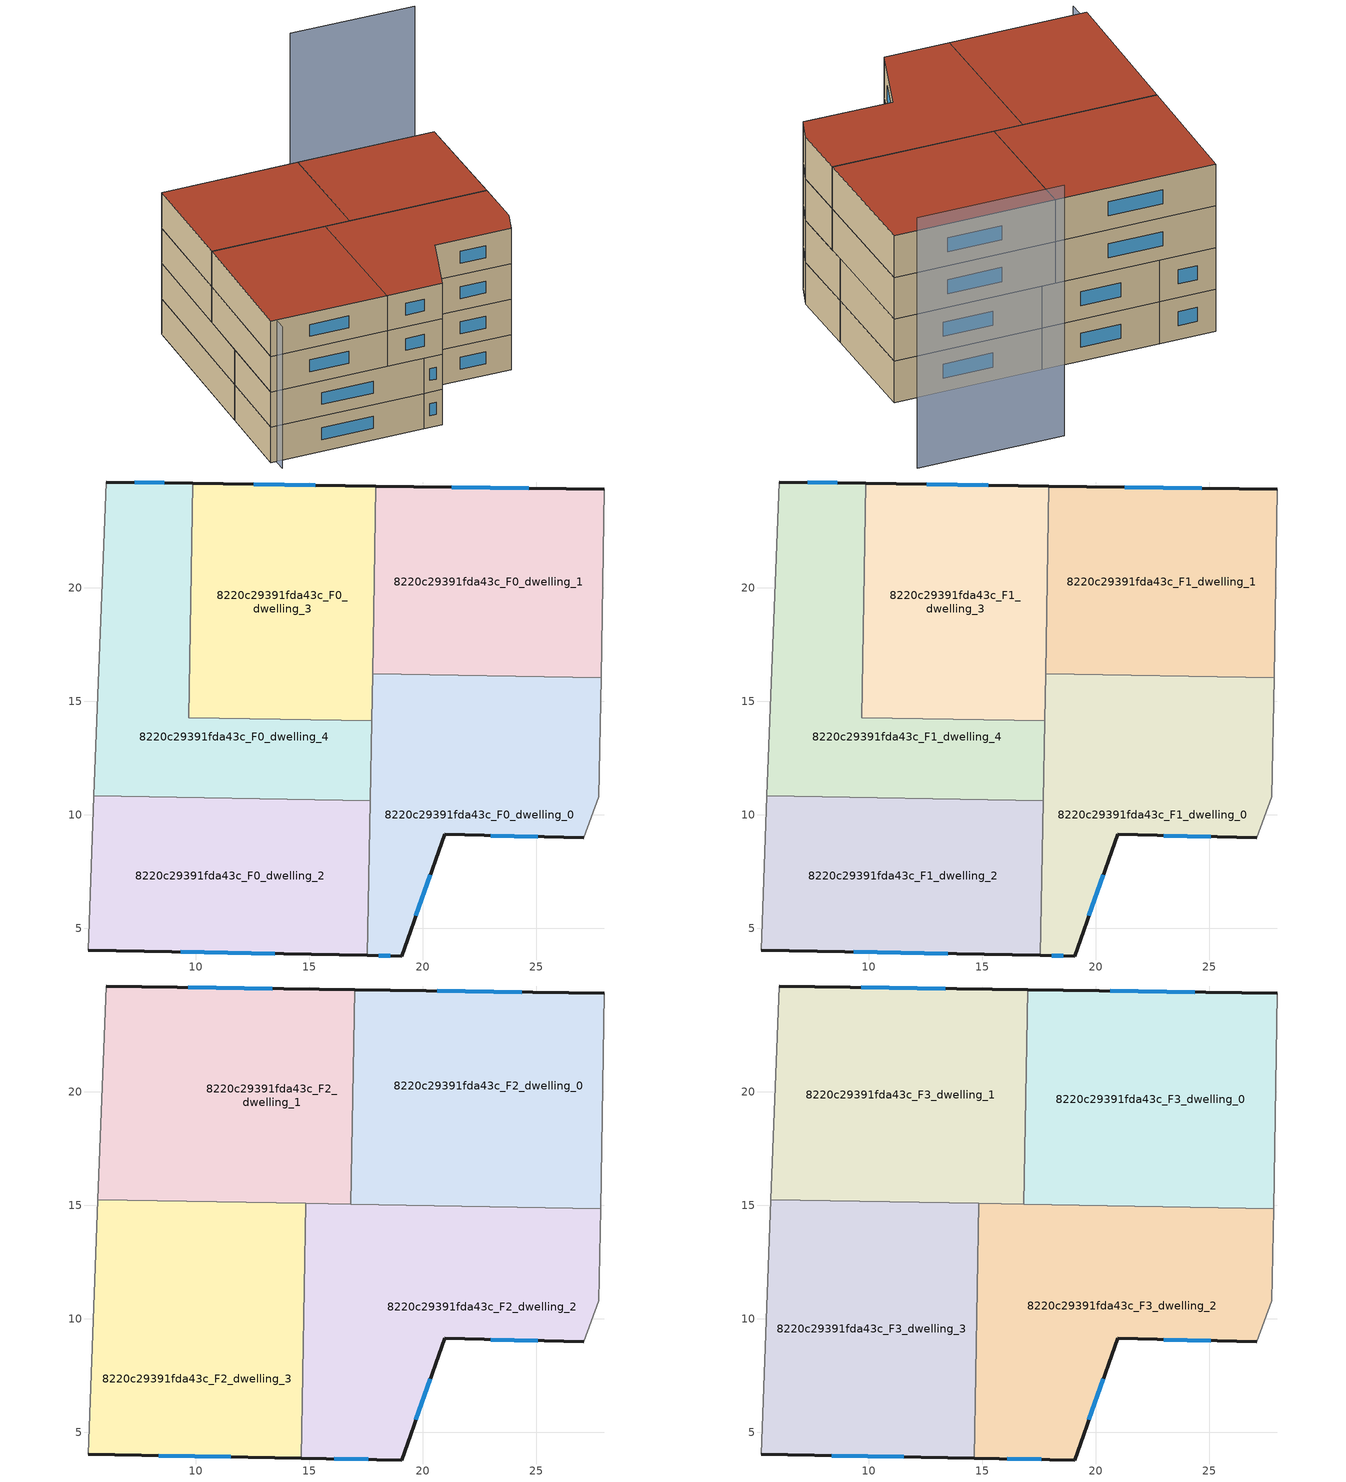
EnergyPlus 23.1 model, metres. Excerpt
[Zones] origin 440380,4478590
8220c29391fda43c_F0_dwelling_0
 floor ground (EU_floor_Construction): 27.85,16.04 27.76,10.79 27.08,8.98 20.96,9.13 19.07,3.77 17.56,3.8 17.78,16.22 z0
 wall outside (EU_wall_Construction): 17.56,3.8 19.07,3.77 20.96,9.13 27.08,8.98 z0:3
 wall to 8220c29391fda43c_F0_dwelling_1 (EU_wall_Construction): 27.85,16.04 17.78,16.22 z0:3
 wall adiabatic (EU_wall_Construction): 27.08,8.98 27.76,10.79 27.85,16.04 z0:3
 wall to 8220c29391fda43c_F0_dwelling_2 (EU_wall_Construction): 17.68,10.61 17.56,3.8 z0:3
 wall to 8220c29391fda43c_F0_dwelling_4 (EU_wall_Construction): 17.74,14.13 17.68,10.61 z0:3
 wall to 8220c29391fda43c_F0_dwelling_3 (EU_wall_Construction): 17.78,16.22 17.74,14.13 z0:3
 window (EU_Window_Construction): 19.7,5.55 20.33,7.35 / 18.06,3.79 18.57,3.78 / 22.99,9.08 25.05,9.03 z0.99:2.01
8220c29391fda43c_F0_dwelling_1
 floor ground (EU_floor_Construction): 28,24.33 27.85,16.04 17.78,16.22 17.93,24.48 z0
 wall outside (EU_wall_Construction): 28,24.33 17.93,24.48 z0:3
 wall adiabatic (EU_wall_Construction): 27.85,16.04 28,24.33 z0:3
 wall to 8220c29391fda43c_F0_dwelling_3 (EU_wall_Construction): 17.93,24.48 17.78,16.22 z0:3
 window (EU_Window_Construction): 24.66,24.38 21.27,24.43 z0.99:2.01
8220c29391fda43c_F0_dwelling_2
 floor ground (EU_floor_Construction): 17.68,10.61 17.56,3.8 5.25,4.03 5.51,10.83 z0
 wall outside (EU_wall_Construction): 5.25,4.03 17.56,3.8 z0:3
 wall adiabatic (EU_wall_Construction): 5.51,10.83 5.25,4.03 z0:3
 wall to 8220c29391fda43c_F0_dwelling_4 (EU_wall_Construction): 17.68,10.61 5.51,10.83 z0:3
 window (EU_Window_Construction): 9.33,3.95 13.48,3.87 z0.99:2.01
8220c29391fda43c_F0_dwelling_3
 floor ground (EU_floor_Construction): 17.93,24.48 17.74,14.13 9.68,14.28 9.87,24.6 z0
 wall outside (EU_wall_Construction): 17.93,24.48 9.87,24.6 z0:3
 wall to 8220c29391fda43c_F0_dwelling_4 (EU_wall_Construction): 9.87,24.6 9.68,14.28 17.74,14.13 z0:3
 window (EU_Window_Construction): 15.26,24.52 12.54,24.56 z0.99:2.01
8220c29391fda43c_F0_dwelling_4
 floor ground (EU_floor_Construction): 9.87,24.6 9.68,14.28 17.74,14.13 17.68,10.61 5.51,10.83 6.04,24.66 z0
 wall outside (EU_wall_Construction): 9.87,24.6 6.04,24.66 z0:3
 wall adiabatic (EU_wall_Construction): 6.04,24.66 5.51,10.83 z0:3
 window (EU_Window_Construction): 8.6,24.62 7.31,24.64 z0.99:2.01
8220c29391fda43c_F1_dwelling_0
 floor to 8220c29391fda43c_F0_dwelling_0 (EU_floor_Construction): 27.85,16.04 27.76,10.79 27.08,8.98 20.96,9.13 19.07,3.77 17.56,3.8 17.78,16.22 z3
 wall outside (EU_wall_Construction): 17.56,3.8 19.07,3.77 20.96,9.13 27.08,8.98 z3:6
 wall to 8220c29391fda43c_F1_dwelling_1 (EU_wall_Construction): 27.85,16.04 17.78,16.22 z3:6
 wall adiabatic (EU_wall_Construction): 27.08,8.98 27.76,10.79 27.85,16.04 z3:6
 wall to 8220c29391fda43c_F1_dwelling_2 (EU_wall_Construction): 17.68,10.61 17.56,3.8 z3:6
 wall to 8220c29391fda43c_F1_dwelling_4 (EU_wall_Construction): 17.74,14.13 17.68,10.61 z3:6
 wall to 8220c29391fda43c_F1_dwelling_3 (EU_wall_Construction): 17.78,16.22 17.74,14.13 z3:6
 window (EU_Window_Construction): 19.7,5.55 20.33,7.35 / 18.06,3.79 18.57,3.78 / 22.99,9.08 25.05,9.03 z3.99:5.01
8220c29391fda43c_F1_dwelling_1
 floor to 8220c29391fda43c_F0_dwelling_1 (EU_floor_Construction): 28,24.33 27.85,16.04 17.78,16.22 17.93,24.48 z3
 wall outside (EU_wall_Construction): 28,24.33 17.93,24.48 z3:6
 wall adiabatic (EU_wall_Construction): 27.85,16.04 28,24.33 z3:6
 wall to 8220c29391fda43c_F1_dwelling_3 (EU_wall_Construction): 17.93,24.48 17.78,16.22 z3:6
 window (EU_Window_Construction): 24.66,24.38 21.27,24.43 z3.99:5.01
8220c29391fda43c_F1_dwelling_2
 floor to 8220c29391fda43c_F0_dwelling_2 (EU_floor_Construction): 17.68,10.61 17.56,3.8 5.25,4.03 5.51,10.83 z3
 wall outside (EU_wall_Construction): 5.25,4.03 17.56,3.8 z3:6
 wall adiabatic (EU_wall_Construction): 5.51,10.83 5.25,4.03 z3:6
 wall to 8220c29391fda43c_F1_dwelling_4 (EU_wall_Construction): 17.68,10.61 5.51,10.83 z3:6
 window (EU_Window_Construction): 9.33,3.95 13.48,3.87 z3.99:5.01
8220c29391fda43c_F1_dwelling_3
 floor to 8220c29391fda43c_F0_dwelling_3 (EU_floor_Construction): 17.93,24.48 17.74,14.13 9.68,14.28 9.87,24.6 z3
 wall outside (EU_wall_Construction): 17.93,24.48 9.87,24.6 z3:6
 wall to 8220c29391fda43c_F1_dwelling_4 (EU_wall_Construction): 9.87,24.6 9.68,14.28 17.74,14.13 z3:6
 window (EU_Window_Construction): 15.26,24.52 12.54,24.56 z3.99:5.01
 ceiling adiabatic (EU_roof_Construction): 14.82,14.18 14.84,15.08 9.7,15.18 9.68,14.28 z6
8220c29391fda43c_F1_dwelling_4
 floor to 8220c29391fda43c_F0_dwelling_4 (EU_floor_Construction): 9.87,24.6 9.68,14.28 17.74,14.13 17.68,10.61 5.51,10.83 6.04,24.66 z3
 wall outside (EU_wall_Construction): 9.87,24.6 6.04,24.66 z3:6
 wall adiabatic (EU_wall_Construction): 6.04,24.66 5.51,10.83 z3:6
 window (EU_Window_Construction): 8.6,24.62 7.31,24.64 z3.99:5.01
 ceiling adiabatic (EU_roof_Construction): 14.76,10.66 14.82,14.18 9.68,14.28 9.7,15.18 5.68,15.25 5.51,10.83 z6
8220c29391fda43c_F2_dwelling_0
 floor to 8220c29391fda43c_F1_dwelling_1 (EU_floor_Construction): 28,24.33 27.85,16.04 17.78,16.22 17.93,24.48 z6
 floor to 8220c29391fda43c_F1_dwelling_0 (EU_floor_Construction): 27.85,16.04 27.83,14.85 17.76,15.03 17.78,16.22 z6
 floor to 8220c29391fda43c_F1_dwelling_3 (EU_floor_Construction): 17.93,24.48 17.76,15.03 16.82,15.05 16.99,24.49 z6
 wall outside (EU_wall_Construction): 28,24.33 16.99,24.49 z6:9
 wall to 8220c29391fda43c_F2_dwelling_1 (EU_wall_Construction): 16.99,24.49 16.82,15.05 z6:9
 wall adiabatic (EU_wall_Construction): 27.83,14.85 28,24.33 z6:9
 wall to 8220c29391fda43c_F2_dwelling_2 (EU_wall_Construction): 16.82,15.05 27.83,14.85 z6:9
 window (EU_Window_Construction): 24.35,24.38 20.64,24.44 z6.99:8.01
8220c29391fda43c_F2_dwelling_1
 floor to 8220c29391fda43c_F1_dwelling_3 (EU_floor_Construction): 16.99,24.49 16.82,15.05 9.7,15.18 9.87,24.6 z6
 floor to 8220c29391fda43c_F1_dwelling_4 (EU_floor_Construction): 9.87,24.6 9.7,15.18 5.68,15.25 6.04,24.66 z6
 wall outside (EU_wall_Construction): 16.99,24.49 6.04,24.66 z6:9
 wall adiabatic (EU_wall_Construction): 6.04,24.66 5.68,15.25 z6:9
 wall to 8220c29391fda43c_F2_dwelling_3 (EU_wall_Construction): 5.68,15.25 14.84,15.08 z6:9
 wall to 8220c29391fda43c_F2_dwelling_2 (EU_wall_Construction): 14.84,15.08 16.82,15.05 z6:9
 window (EU_Window_Construction): 13.36,24.54 9.67,24.6 z6.99:8.01
8220c29391fda43c_F2_dwelling_2
 floor to 8220c29391fda43c_F1_dwelling_0 (EU_floor_Construction): 27.83,14.85 27.76,10.79 27.08,8.98 20.96,9.13 19.07,3.77 17.56,3.8 17.76,15.03 z6
 floor to 8220c29391fda43c_F1_dwelling_2 (EU_floor_Construction): 17.68,10.61 17.56,3.8 14.64,3.85 14.76,10.66 z6
 floor to 8220c29391fda43c_F1_dwelling_4 (EU_floor_Construction): 17.74,14.13 17.68,10.61 14.76,10.66 14.82,14.18 z6
 floor to 8220c29391fda43c_F1_dwelling_3 (EU_floor_Construction): 17.76,15.03 17.74,14.13 14.82,14.18 14.84,15.08 z6
 wall outside (EU_wall_Construction): 14.64,3.85 19.07,3.77 20.96,9.13 27.08,8.98 z6:9
 wall to 8220c29391fda43c_F2_dwelling_3 (EU_wall_Construction): 14.84,15.08 14.64,3.85 z6:9
 wall adiabatic (EU_wall_Construction): 27.08,8.98 27.76,10.79 27.83,14.85 z6:9
 window (EU_Window_Construction): 22.99,9.08 25.05,9.03 / 19.7,5.55 20.33,7.35 / 16.11,3.83 17.6,3.8 z6.99:8.01
8220c29391fda43c_F2_dwelling_3
 floor to 8220c29391fda43c_F1_dwelling_2 (EU_floor_Construction): 14.76,10.66 14.64,3.85 5.25,4.03 5.51,10.83 z6
 floor adiabatic (EU_floor_Construction): 14.84,15.08 14.76,10.66 5.51,10.83 5.68,15.25 z6
 wall outside (EU_wall_Construction): 5.25,4.03 14.64,3.85 z6:9
 wall adiabatic (EU_wall_Construction): 5.68,15.25 5.25,4.03 z6:9
 window (EU_Window_Construction): 8.36,3.97 11.53,3.91 z6.99:8.01
8220c29391fda43c_F3_dwelling_0
 floor to 8220c29391fda43c_F2_dwelling_0 (EU_floor_Construction): 28,24.33 27.83,14.85 16.82,15.05 16.99,24.49 z9
 wall outside (EU_wall_Construction): 28,24.33 16.99,24.49 z9:12
 wall to 8220c29391fda43c_F3_dwelling_1 (EU_wall_Construction): 16.99,24.49 16.82,15.05 z9:12
 wall adiabatic (EU_wall_Construction): 27.83,14.85 28,24.33 z9:12
 wall to 8220c29391fda43c_F3_dwelling_2 (EU_wall_Construction): 16.82,15.05 27.83,14.85 z9:12
 window (EU_Window_Construction): 24.35,24.38 20.64,24.44 z9.99:11.01
 roof outside (EU_roof_Construction): 27.83,14.85 28,24.33 16.99,24.49 16.82,15.05 z12
8220c29391fda43c_F3_dwelling_1
 floor to 8220c29391fda43c_F2_dwelling_1 (EU_floor_Construction): 16.99,24.49 16.82,15.05 5.68,15.25 6.04,24.66 z9
 wall outside (EU_wall_Construction): 16.99,24.49 6.04,24.66 z9:12
 wall adiabatic (EU_wall_Construction): 6.04,24.66 5.68,15.25 z9:12
 wall to 8220c29391fda43c_F3_dwelling_3 (EU_wall_Construction): 5.68,15.25 14.84,15.08 z9:12
 wall to 8220c29391fda43c_F3_dwelling_2 (EU_wall_Construction): 14.84,15.08 16.82,15.05 z9:12
 window (EU_Window_Construction): 13.36,24.54 9.67,24.6 z9.99:11.01
 roof outside (EU_roof_Construction): 16.82,15.05 16.99,24.49 6.04,24.66 5.68,15.25 z12
8220c29391fda43c_F3_dwelling_2
 floor to 8220c29391fda43c_F2_dwelling_2 (EU_floor_Construction): 27.83,14.85 27.76,10.79 27.08,8.98 20.96,9.13 19.07,3.77 14.64,3.85 14.84,15.08 z9
 wall outside (EU_wall_Construction): 14.64,3.85 19.07,3.77 20.96,9.13 27.08,8.98 z9:12
 wall to 8220c29391fda43c_F3_dwelling_3 (EU_wall_Construction): 14.84,15.08 14.64,3.85 z9:12
 wall adiabatic (EU_wall_Construction): 27.08,8.98 27.76,10.79 27.83,14.85 z9:12
 window (EU_Window_Construction): 22.99,9.08 25.05,9.03 / 19.7,5.55 20.33,7.35 / 16.11,3.83 17.6,3.8 z9.99:11.01
 roof outside (EU_roof_Construction): 27.08,8.98 27.76,10.79 27.83,14.85 14.84,15.08 14.64,3.85 19.07,3.77 20.96,9.13 z12
8220c29391fda43c_F3_dwelling_3
 floor to 8220c29391fda43c_F2_dwelling_3 (EU_floor_Construction): 14.84,15.08 14.64,3.85 5.25,4.03 5.68,15.25 z9
 wall outside (EU_wall_Construction): 5.25,4.03 14.64,3.85 z9:12
 wall adiabatic (EU_wall_Construction): 5.68,15.25 5.25,4.03 z9:12
 window (EU_Window_Construction): 8.36,3.97 11.53,3.91 z9.99:11.01
 roof outside (EU_roof_Construction): 14.64,3.85 14.84,15.08 5.68,15.25 5.25,4.03 z12
shading: 30.17,32.31 20.15,32.52 z0:18; 6.04,24.66 5.69,2.97 z0:12
[Building]
EU S2 Campaign: North Axis=0; Terrain=City; Solar Distribution=FullExterior
[Site:Location]
Madrid: Latitude=40.5; Longitude=-3.5; Time Zone=1; Elevation=609
[SizingPeriod:WeatherFileDays]
AnnualSizingPeriod: Begin Month=1; Begin Day of Month=1; End Month=12; End Day of Month=31; Day of Week for Start Day=Monday; Use Weather File Daylight Saving Period=No; Use Weather File Rain and Snow Indicators=No
[MATERIAL]
EU_InternalMass_Material: Roughness=MediumRough; Thickness=0.1; Conductivity=1; Density=1800; Specific Heat=900; Thermal Absorptance=0.9; Solar Absorptance=0.7; Visible Absorptance=0.7
[MATERIAL:NOMASS] Roughness=MediumRough; Thermal Absorptance=0.9; Solar Absorptance=0.7; Visible Absorptance=0.7
Name | Thermal Resistance
EU_wall_NoMass | 0.609216
EU_roof_NoMass | 0.513268
EU_floor_NoMass | 0.568163
[WINDOWMATERIAL:SIMPLEGLAZINGSYSTEM]
EU_Window_SimpleGlazing: UFactor=5.50606; Solar Heat Gain Coefficient=0.85; Visible Transmittance=0.85
[CONSTRUCTION]
EU_wall_Construction: EU_wall_NoMass
EU_roof_Construction: EU_roof_NoMass
EU_floor_Construction: EU_floor_NoMass
EU_InternalMass_Construction: EU_InternalMass_Material
EU_Window_Construction: EU_Window_SimpleGlazing
[ZONE] Type=1; Multiplier=1; Ceiling Height=autocalculate; Floor Area=autocalculate; Part of Total Floor Area=Yes
Name | Volume
8220c29391fda43c_F0_dwelling_0; 8220c29391fda43c_F1_dwelling_0 | 250.015
8220c29391fda43c_F2_dwelling_0; 8220c29391fda43c_F3_dwelling_0 | 312.5
8220c29391fda43c_F0_dwelling_1; 8220c29391fda43c_F1_dwelling_1 | 250.032
8220c29391fda43c_F2_dwelling_1; 8220c29391fda43c_F3_dwelling_1 | 312.501
8220c29391fda43c_F0_dwelling_2; 8220c29391fda43c_F1_dwelling_2 | 250.009
8220c29391fda43c_F2_dwelling_2; 8220c29391fda43c_F3_dwelling_2 | 312.535
8220c29391fda43c_F0_dwelling_3; 8220c29391fda43c_F1_dwelling_3 | 250.011
8220c29391fda43c_F2_dwelling_3; 8220c29391fda43c_F3_dwelling_3 | 312.524
8220c29391fda43c_F0_dwelling_4; 8220c29391fda43c_F1_dwelling_4 | 250.017
[INTERNALMASS] Construction=EU_InternalMass_Construction
Name | Zone or ZoneList | Surface Area
8220c29391fda43c_F0_dwelling_0_EU_InternalMass | 8220c29391fda43c_F0_dwelling_0 | 83.3371
8220c29391fda43c_F0_dwelling_1_EU_InternalMass | 8220c29391fda43c_F0_dwelling_1 | 83.3436
8220c29391fda43c_F0_dwelling_2_EU_InternalMass | 8220c29391fda43c_F0_dwelling_2 | 83.3361
8220c29391fda43c_F0_dwelling_3_EU_InternalMass | 8220c29391fda43c_F0_dwelling_3 | 83.3372
8220c29391fda43c_F0_dwelling_4_EU_InternalMass | 8220c29391fda43c_F0_dwelling_4 | 83.3389
8220c29391fda43c_F1_dwelling_0_EU_InternalMass | 8220c29391fda43c_F1_dwelling_0 | 83.3371
8220c29391fda43c_F1_dwelling_1_EU_InternalMass | 8220c29391fda43c_F1_dwelling_1 | 83.3436
8220c29391fda43c_F1_dwelling_2_EU_InternalMass | 8220c29391fda43c_F1_dwelling_2 | 83.3361
8220c29391fda43c_F1_dwelling_3_EU_InternalMass | 8220c29391fda43c_F1_dwelling_3 | 83.3372
8220c29391fda43c_F1_dwelling_4_EU_InternalMass | 8220c29391fda43c_F1_dwelling_4 | 83.3389
8220c29391fda43c_F2_dwelling_0_EU_InternalMass | 8220c29391fda43c_F2_dwelling_0 | 104.167
8220c29391fda43c_F2_dwelling_1_EU_InternalMass | 8220c29391fda43c_F2_dwelling_1 | 104.165
8220c29391fda43c_F2_dwelling_2_EU_InternalMass | 8220c29391fda43c_F2_dwelling_2 | 104.179
8220c29391fda43c_F2_dwelling_3_EU_InternalMass | 8220c29391fda43c_F2_dwelling_3 | 104.173
8220c29391fda43c_F3_dwelling_0_EU_InternalMass | 8220c29391fda43c_F3_dwelling_0 | 104.167
8220c29391fda43c_F3_dwelling_1_EU_InternalMass | 8220c29391fda43c_F3_dwelling_1 | 104.165
8220c29391fda43c_F3_dwelling_2_EU_InternalMass | 8220c29391fda43c_F3_dwelling_2 | 104.179
8220c29391fda43c_F3_dwelling_3_EU_InternalMass | 8220c29391fda43c_F3_dwelling_3 | 104.173
[OTHEREQUIPMENT] Fuel Type=Electricity; Design Level Calculation Method=Watts/Area; Power per Zone Floor Area=1; Fraction Latent=0; Fraction Radiant=0; Fraction Lost=0; Carbon Dioxide Generation Rate=0; EndUse Subcategory=EU_Step8_InternalGains
Name | Zone or ZoneList or Space or SpaceList | Schedule
EU_Step8_InternalGain_8220c29391fda43c_F0_dwelling_0_f000 | 8220c29391fda43c_F0_dwelling_0 | EU_Step8_GainSchedule_8220c29391fda43c_F0_dwelling_0_f000
EU_Step8_InternalGain_8220c29391fda43c_F0_dwelling_1_f000 | 8220c29391fda43c_F0_dwelling_1 | EU_Step8_GainSchedule_8220c29391fda43c_F0_dwelling_1_f000
EU_Step8_InternalGain_8220c29391fda43c_F0_dwelling_2_f000 | 8220c29391fda43c_F0_dwelling_2 | EU_Step8_GainSchedule_8220c29391fda43c_F0_dwelling_2_f000
EU_Step8_InternalGain_8220c29391fda43c_F0_dwelling_3_f000 | 8220c29391fda43c_F0_dwelling_3 | EU_Step8_GainSchedule_8220c29391fda43c_F0_dwelling_3_f000
EU_Step8_InternalGain_8220c29391fda43c_F0_dwelling_4_f000 | 8220c29391fda43c_F0_dwelling_4 | EU_Step8_GainSchedule_8220c29391fda43c_F0_dwelling_4_f000
EU_Step8_InternalGain_8220c29391fda43c_F1_dwelling_0_f000 | 8220c29391fda43c_F1_dwelling_0 | EU_Step8_GainSchedule_8220c29391fda43c_F1_dwelling_0_f000
EU_Step8_InternalGain_8220c29391fda43c_F1_dwelling_1_f000 | 8220c29391fda43c_F1_dwelling_1 | EU_Step8_GainSchedule_8220c29391fda43c_F1_dwelling_1_f000
EU_Step8_InternalGain_8220c29391fda43c_F1_dwelling_2_f000 | 8220c29391fda43c_F1_dwelling_2 | EU_Step8_GainSchedule_8220c29391fda43c_F1_dwelling_2_f000
EU_Step8_InternalGain_8220c29391fda43c_F1_dwelling_3_f000 | 8220c29391fda43c_F1_dwelling_3 | EU_Step8_GainSchedule_8220c29391fda43c_F1_dwelling_3_f000
EU_Step8_InternalGain_8220c29391fda43c_F1_dwelling_4_f000 | 8220c29391fda43c_F1_dwelling_4 | EU_Step8_GainSchedule_8220c29391fda43c_F1_dwelling_4_f000
EU_Step8_InternalGain_8220c29391fda43c_F2_dwelling_0_f000 | 8220c29391fda43c_F2_dwelling_0 | EU_Step8_GainSchedule_8220c29391fda43c_F2_dwelling_0_f000
EU_Step8_InternalGain_8220c29391fda43c_F2_dwelling_1_f000 | 8220c29391fda43c_F2_dwelling_1 | EU_Step8_GainSchedule_8220c29391fda43c_F2_dwelling_1_f000
EU_Step8_InternalGain_8220c29391fda43c_F2_dwelling_2_f000 | 8220c29391fda43c_F2_dwelling_2 | EU_Step8_GainSchedule_8220c29391fda43c_F2_dwelling_2_f000
EU_Step8_InternalGain_8220c29391fda43c_F2_dwelling_3_f000 | 8220c29391fda43c_F2_dwelling_3 | EU_Step8_GainSchedule_8220c29391fda43c_F2_dwelling_3_f000
EU_Step8_InternalGain_8220c29391fda43c_F3_dwelling_0_f000 | 8220c29391fda43c_F3_dwelling_0 | EU_Step8_GainSchedule_8220c29391fda43c_F3_dwelling_0_f000
EU_Step8_InternalGain_8220c29391fda43c_F3_dwelling_1_f000 | 8220c29391fda43c_F3_dwelling_1 | EU_Step8_GainSchedule_8220c29391fda43c_F3_dwelling_1_f000
EU_Step8_InternalGain_8220c29391fda43c_F3_dwelling_2_f000 | 8220c29391fda43c_F3_dwelling_2 | EU_Step8_GainSchedule_8220c29391fda43c_F3_dwelling_2_f000
EU_Step8_InternalGain_8220c29391fda43c_F3_dwelling_3_f000 | 8220c29391fda43c_F3_dwelling_3 | EU_Step8_GainSchedule_8220c29391fda43c_F3_dwelling_3_f000
[ZONEVENTILATION:DESIGNFLOWRATE] Schedule=EU_AlwaysOn; Design Flow Rate Calculation Method=AirChanges/Hour; Air Changes per Hour=0.752966; Ventilation Type=Natural; Fan Pressure Rise=0; Fan Total Efficiency=1; Constant Term Coefficient=1; Temperature Term Coefficient=0; Velocity Term Coefficient=0; Velocity Squared Term Coefficient=0; Minimum Indoor Temperature=-100; Maximum Indoor Temperature=100; Delta Temperature=-100; Minimum Outdoor Temperature=-100; Maximum Outdoor Temperature=100; Maximum Wind Speed=40
Name | Zone or ZoneList or Space or SpaceList
EU_ConstantAir_8220c29391fda43c_F0_dwelling_0 | 8220c29391fda43c_F0_dwelling_0
EU_ConstantAir_8220c29391fda43c_F0_dwelling_1 | 8220c29391fda43c_F0_dwelling_1
EU_ConstantAir_8220c29391fda43c_F0_dwelling_2 | 8220c29391fda43c_F0_dwelling_2
EU_ConstantAir_8220c29391fda43c_F0_dwelling_3 | 8220c29391fda43c_F0_dwelling_3
EU_ConstantAir_8220c29391fda43c_F0_dwelling_4 | 8220c29391fda43c_F0_dwelling_4
EU_ConstantAir_8220c29391fda43c_F1_dwelling_0 | 8220c29391fda43c_F1_dwelling_0
EU_ConstantAir_8220c29391fda43c_F1_dwelling_1 | 8220c29391fda43c_F1_dwelling_1
EU_ConstantAir_8220c29391fda43c_F1_dwelling_2 | 8220c29391fda43c_F1_dwelling_2
EU_ConstantAir_8220c29391fda43c_F1_dwelling_3 | 8220c29391fda43c_F1_dwelling_3
EU_ConstantAir_8220c29391fda43c_F1_dwelling_4 | 8220c29391fda43c_F1_dwelling_4
EU_ConstantAir_8220c29391fda43c_F2_dwelling_0 | 8220c29391fda43c_F2_dwelling_0
EU_ConstantAir_8220c29391fda43c_F2_dwelling_1 | 8220c29391fda43c_F2_dwelling_1
EU_ConstantAir_8220c29391fda43c_F2_dwelling_2 | 8220c29391fda43c_F2_dwelling_2
EU_ConstantAir_8220c29391fda43c_F2_dwelling_3 | 8220c29391fda43c_F2_dwelling_3
EU_ConstantAir_8220c29391fda43c_F3_dwelling_0 | 8220c29391fda43c_F3_dwelling_0
EU_ConstantAir_8220c29391fda43c_F3_dwelling_1 | 8220c29391fda43c_F3_dwelling_1
EU_ConstantAir_8220c29391fda43c_F3_dwelling_2 | 8220c29391fda43c_F3_dwelling_2
EU_ConstantAir_8220c29391fda43c_F3_dwelling_3 | 8220c29391fda43c_F3_dwelling_3
[HVACTEMPLATE:THERMOSTAT] Constant Heating Setpoint=20; Constant Cooling Setpoint=50
EU_HeatOnly_8220c29391fda43c_F0_dwelling_0; EU_HeatOnly_8220c29391fda43c_F0_dwelling_1; EU_HeatOnly_8220c29391fda43c_F0_dwelling_2; EU_HeatOnly_8220c29391fda43c_F0_dwelling_3; EU_HeatOnly_8220c29391fda43c_F0_dwelling_4; EU_HeatOnly_8220c29391fda43c_F1_dwelling_0; EU_HeatOnly_8220c29391fda43c_F1_dwelling_1; EU_HeatOnly_8220c29391fda43c_F1_dwelling_2; EU_HeatOnly_8220c29391fda43c_F1_dwelling_3; EU_HeatOnly_8220c29391fda43c_F1_dwelling_4; EU_HeatOnly_8220c29391fda43c_F2_dwelling_0; EU_HeatOnly_8220c29391fda43c_F2_dwelling_1; EU_HeatOnly_8220c29391fda43c_F2_dwelling_2; EU_HeatOnly_8220c29391fda43c_F2_dwelling_3; EU_HeatOnly_8220c29391fda43c_F3_dwelling_0; EU_HeatOnly_8220c29391fda43c_F3_dwelling_1; EU_HeatOnly_8220c29391fda43c_F3_dwelling_2; EU_HeatOnly_8220c29391fda43c_F3_dwelling_3
[HVACTEMPLATE:ZONE:IDEALLOADSAIRSYSTEM] System Availability Schedule=EU_AlwaysOn; Maximum Heating Supply Air Temperature=50; Minimum Cooling Supply Air Temperature=13; Maximum Heating Supply Air Humidity Ratio=0.0156; Minimum Cooling Supply Air Humidity Ratio=0.0077; Heating Limit=NoLimit; Cooling Limit=NoLimit; Heating Availability Schedule=EU_AlwaysOn; Cooling Availability Schedule=EU_CoolingOff; Dehumidification Control Type=ConstantSensibleHeatRatio; Cooling Sensible Heat Ratio=0.7; Dehumidification Setpoint=60; Humidification Control Type=None; Humidification Setpoint=30; Outdoor Air Method=None; Outdoor Air Flow Rate per Person=0.00944; Outdoor Air Flow Rate per Zone Floor Area=0; Outdoor Air Flow Rate per Zone=0; Demand Controlled Ventilation Type=None; Outdoor Air Economizer Type=NoEconomizer; Heat Recovery Type=None; Sensible Heat Recovery Effectiveness=0.7; Latent Heat Recovery Effectiveness=0.65
Name | Template Thermostat
8220c29391fda43c_F0_dwelling_0 | EU_HeatOnly_8220c29391fda43c_F0_dwelling_0
8220c29391fda43c_F0_dwelling_1 | EU_HeatOnly_8220c29391fda43c_F0_dwelling_1
8220c29391fda43c_F0_dwelling_2 | EU_HeatOnly_8220c29391fda43c_F0_dwelling_2
8220c29391fda43c_F0_dwelling_3 | EU_HeatOnly_8220c29391fda43c_F0_dwelling_3
8220c29391fda43c_F0_dwelling_4 | EU_HeatOnly_8220c29391fda43c_F0_dwelling_4
8220c29391fda43c_F1_dwelling_0 | EU_HeatOnly_8220c29391fda43c_F1_dwelling_0
8220c29391fda43c_F1_dwelling_1 | EU_HeatOnly_8220c29391fda43c_F1_dwelling_1
8220c29391fda43c_F1_dwelling_2 | EU_HeatOnly_8220c29391fda43c_F1_dwelling_2
8220c29391fda43c_F1_dwelling_3 | EU_HeatOnly_8220c29391fda43c_F1_dwelling_3
8220c29391fda43c_F1_dwelling_4 | EU_HeatOnly_8220c29391fda43c_F1_dwelling_4
8220c29391fda43c_F2_dwelling_0 | EU_HeatOnly_8220c29391fda43c_F2_dwelling_0
8220c29391fda43c_F2_dwelling_1 | EU_HeatOnly_8220c29391fda43c_F2_dwelling_1
8220c29391fda43c_F2_dwelling_2 | EU_HeatOnly_8220c29391fda43c_F2_dwelling_2
8220c29391fda43c_F2_dwelling_3 | EU_HeatOnly_8220c29391fda43c_F2_dwelling_3
8220c29391fda43c_F3_dwelling_0 | EU_HeatOnly_8220c29391fda43c_F3_dwelling_0
8220c29391fda43c_F3_dwelling_1 | EU_HeatOnly_8220c29391fda43c_F3_dwelling_1
8220c29391fda43c_F3_dwelling_2 | EU_HeatOnly_8220c29391fda43c_F3_dwelling_2
8220c29391fda43c_F3_dwelling_3 | EU_HeatOnly_8220c29391fda43c_F3_dwelling_3
[SIZING:ZONE] Zone Cooling Design Supply Air Temperature Input Method=SupplyAirTemperature; Zone Cooling Design Supply Air Temperature=13; Zone Heating Design Supply Air Temperature Input Method=SupplyAirTemperature; Zone Heating Design Supply Air Temperature=50; Zone Cooling Design Supply Air Humidity Ratio=0.008; Zone Heating Design Supply Air Humidity Ratio=0.008; Cooling Design Air Flow Method=DesignDay; Cooling Design Air Flow Rate=0; Cooling Minimum Air Flow per Zone Floor Area=0.000762; Cooling Minimum Air Flow=0; Cooling Minimum Air Flow Fraction=0.2; Heating Design Air Flow Method=DesignDay; Heating Design Air Flow Rate=0; Heating Maximum Air Flow per Zone Floor Area=0.002032; Heating Maximum Air Flow=0.141576; Heating Maximum Air Flow Fraction=0.3; Account for Dedicated Outdoor Air System=No; Dedicated Outdoor Air System Control Strategy=NeutralSupplyAir; Dedicated Outdoor Air Low Setpoint Temperature for Design=autosize; Dedicated Outdoor Air High Setpoint Temperature for Design=autosize; Zone Load Sizing Method=Sensible Load Only No Latent Load; Zone Latent Cooling Design Supply Air Humidity Ratio Input Method=HumidityRatioDifference; Zone Cooling Design Supply Air Humidity Ratio Difference=0.005; Zone Latent Heating Design Supply Air Humidity Ratio Input Method=HumidityRatioDifference; Zone Humidification Design Supply Air Humidity Ratio Difference=0.005
8220c29391fda43c_F0_dwelling_0; 8220c29391fda43c_F0_dwelling_1; 8220c29391fda43c_F0_dwelling_2; 8220c29391fda43c_F0_dwelling_3; 8220c29391fda43c_F0_dwelling_4; 8220c29391fda43c_F1_dwelling_0; 8220c29391fda43c_F1_dwelling_1; 8220c29391fda43c_F1_dwelling_2; 8220c29391fda43c_F1_dwelling_3; 8220c29391fda43c_F1_dwelling_4; 8220c29391fda43c_F2_dwelling_0; 8220c29391fda43c_F2_dwelling_1; 8220c29391fda43c_F2_dwelling_2; 8220c29391fda43c_F2_dwelling_3; 8220c29391fda43c_F3_dwelling_0; 8220c29391fda43c_F3_dwelling_1; 8220c29391fda43c_F3_dwelling_2; 8220c29391fda43c_F3_dwelling_3
[SCHEDULE:CONSTANT]
Name | Hourly Value
EU_AlwaysOn | 1
EU_CoolingOff | 0
[SCHEDULE:FILE] Column Number=1; Rows to Skip at Top=0; Number of Hours of Data=8760; Column Separator=Comma; Interpolate to Timestep=No; Minutes per Item=60; Adjust Schedule for Daylight Savings=Yes
Name | File
EU_Step8_GainSchedule_8220c29391fda43c_F0_dwelling_0_f000 | ../../schedules/8220c29391fda43c/8220c29391fda43c_F0_dwelling_0_f000_gain.csv
EU_Step8_GainSchedule_8220c29391fda43c_F0_dwelling_1_f000 | ../../schedules/8220c29391fda43c/8220c29391fda43c_F0_dwelling_1_f000_gain.csv
EU_Step8_GainSchedule_8220c29391fda43c_F0_dwelling_2_f000 | ../../schedules/8220c29391fda43c/8220c29391fda43c_F0_dwelling_2_f000_gain.csv
EU_Step8_GainSchedule_8220c29391fda43c_F0_dwelling_3_f000 | ../../schedules/8220c29391fda43c/8220c29391fda43c_F0_dwelling_3_f000_gain.csv
EU_Step8_GainSchedule_8220c29391fda43c_F0_dwelling_4_f000 | ../../schedules/8220c29391fda43c/8220c29391fda43c_F0_dwelling_4_f000_gain.csv
EU_Step8_GainSchedule_8220c29391fda43c_F1_dwelling_0_f000 | ../../schedules/8220c29391fda43c/8220c29391fda43c_F1_dwelling_0_f000_gain.csv
EU_Step8_GainSchedule_8220c29391fda43c_F1_dwelling_1_f000 | ../../schedules/8220c29391fda43c/8220c29391fda43c_F1_dwelling_1_f000_gain.csv
EU_Step8_GainSchedule_8220c29391fda43c_F1_dwelling_2_f000 | ../../schedules/8220c29391fda43c/8220c29391fda43c_F1_dwelling_2_f000_gain.csv
EU_Step8_GainSchedule_8220c29391fda43c_F1_dwelling_3_f000 | ../../schedules/8220c29391fda43c/8220c29391fda43c_F1_dwelling_3_f000_gain.csv
EU_Step8_GainSchedule_8220c29391fda43c_F1_dwelling_4_f000 | ../../schedules/8220c29391fda43c/8220c29391fda43c_F1_dwelling_4_f000_gain.csv
EU_Step8_GainSchedule_8220c29391fda43c_F2_dwelling_0_f000 | ../../schedules/8220c29391fda43c/8220c29391fda43c_F2_dwelling_0_f000_gain.csv
EU_Step8_GainSchedule_8220c29391fda43c_F2_dwelling_1_f000 | ../../schedules/8220c29391fda43c/8220c29391fda43c_F2_dwelling_1_f000_gain.csv
EU_Step8_GainSchedule_8220c29391fda43c_F2_dwelling_2_f000 | ../../schedules/8220c29391fda43c/8220c29391fda43c_F2_dwelling_2_f000_gain.csv
EU_Step8_GainSchedule_8220c29391fda43c_F2_dwelling_3_f000 | ../../schedules/8220c29391fda43c/8220c29391fda43c_F2_dwelling_3_f000_gain.csv
EU_Step8_GainSchedule_8220c29391fda43c_F3_dwelling_0_f000 | ../../schedules/8220c29391fda43c/8220c29391fda43c_F3_dwelling_0_f000_gain.csv
EU_Step8_GainSchedule_8220c29391fda43c_F3_dwelling_1_f000 | ../../schedules/8220c29391fda43c/8220c29391fda43c_F3_dwelling_1_f000_gain.csv
EU_Step8_GainSchedule_8220c29391fda43c_F3_dwelling_2_f000 | ../../schedules/8220c29391fda43c/8220c29391fda43c_F3_dwelling_2_f000_gain.csv
EU_Step8_GainSchedule_8220c29391fda43c_F3_dwelling_3_f000 | ../../schedules/8220c29391fda43c/8220c29391fda43c_F3_dwelling_3_f000_gain.csv
